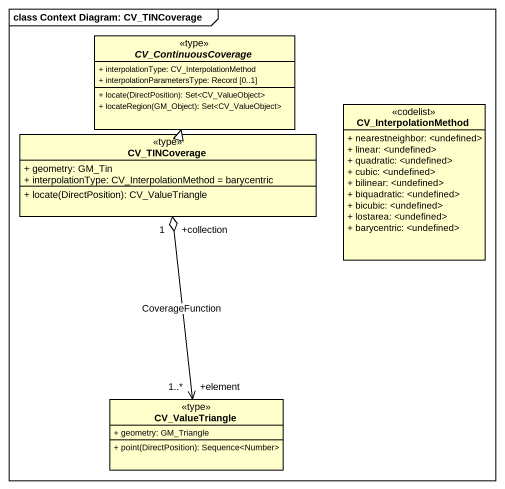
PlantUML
@startuml
mainframe class Context Diagram: CV_TINCoverage
hide circle
hide empty members
skinparam classAttributeIconSize 0
abstract class CV_ContinuousCoverage <<type>> {
  + interpolationType: CV_InterpolationMethod
  + interpolationParametersType: Record [0..1]
  + locate(DirectPosition): Set<CV_ValueObject>
  + locateRegion(GM_Object): Set<CV_ValueObject>
}
class CV_InterpolationMethod <<codelist>> {
  + nearestneighbor: <undefined>
  + linear: <undefined>
  + quadratic: <undefined>
  + cubic: <undefined>
  + bilinear: <undefined>
  + biquadratic: <undefined>
  + bicubic: <undefined>
  + lostarea: <undefined>
  + barycentric: <undefined>
}
class CV_TINCoverage <<type>> {
  + geometry: GM_Tin
  + interpolationType: CV_InterpolationMethod = barycentric
  + locate(DirectPosition): CV_ValueTriangle
}
class CV_ValueTriangle <<type>> {
  + geometry: GM_Triangle
  + point(DirectPosition): Sequence<Number>
}
CV_TINCoverage -up-|> CV_ContinuousCoverage
CV_ValueTriangle "+element\n1..*" <-up-o "+collection\n1" CV_TINCoverage : CoverageFunction
@enduml
